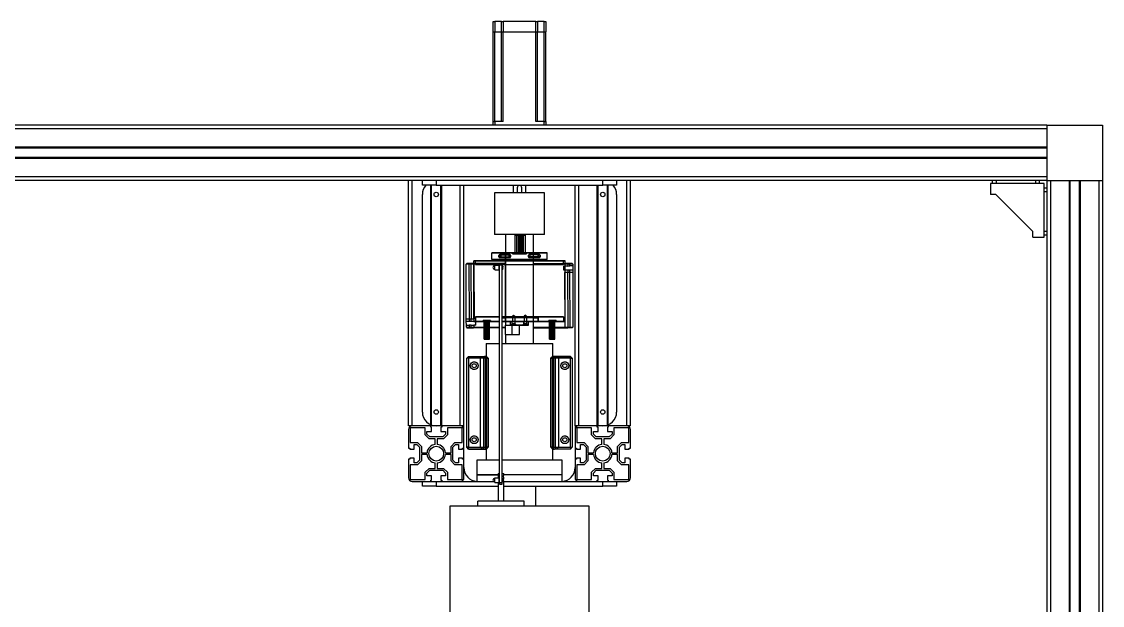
# Model space of a CAD drawing. Header units: millimetres. Extents: x 15 to 836, y 5 to 831.
# Drawn here: x 244 to 477.6, y 705.1 to 831.2 of the extents above; entities that cross this region are included whole.
import ezdxf

# ---------------------------------------------------------------- set-up
doc = ezdxf.new("R2010")
doc.units = ezdxf.units.MM

msp = doc.modelspace()

# ---------------------------------------------------------------- linework, layer by layer
at = {"color": 7, "linetype": 'Continuous', "lineweight": 25}
for p, q in [((345.88, 829.06), (345.88, 831.24)), ((345.88, 831.24), (346.26, 831.24)), ((346.26, 831.24), (346.26, 829.06)), ((347.68, 831.24), (348.08, 831.24)), ((347.68, 829.06), (347.68, 831.24)), ((348.08, 831.24), (348.08, 829.06)), ((355.08, 831.24), (348.08, 831.24)), ((355.08, 831.24), (355.48, 831.24)), ((355.08, 829.06), (355.08, 831.24)), ((355.48, 831.24), (355.48, 829.06)), ((356.91, 829.06), (356.91, 831.24)), ((356.91, 831.24), (357.28, 831.24)), ((357.28, 831.24), (357.28, 829.06)), ((345.88, 829.06), (346.26, 829.06)), ((345.88, 809.64), (345.88, 829.04)), ((345.88, 829.04), (346.26, 829.04)), ((346.26, 809.64), (346.26, 829.04)), ((347.68, 829.06), (348.08, 829.06)), ((347.68, 809.64), (347.68, 829.04)), ((347.68, 829.04), (348.08, 829.04)), ((348.08, 829.06), (348.08, 829.04)), ((348.08, 829.06), (355.08, 829.06)), ((348.08, 809.64), (348.08, 829.04)), ((348.08, 829.04), (355.08, 829.04)), ((355.08, 829.06), (355.48, 829.06)), ((355.08, 829.06), (355.08, 829.04)), ((355.08, 809.64), (355.08, 829.04)), ((355.08, 829.04), (355.48, 829.04)), ((355.48, 809.64), (355.48, 829.04)), ((356.91, 829.06), (357.28, 829.06)), ((356.91, 809.64), (356.91, 829.04)), ((356.91, 829.04), (357.28, 829.04)), ((357.28, 809.64), (357.28, 829.04)), ((465.58, 808.9), (105.58, 808.9)), ((345.88, 808.9), (345.88, 809.64)), ((345.88, 809.64), (346.28, 809.64)), ((348.08, 809.64), (346.28, 809.64)), ((346.28, 809.64), (346.28, 808.9)), ((356.88, 809.64), (355.08, 809.64)), ((356.88, 809.64), (357.28, 809.64)), ((356.88, 808.9), (356.88, 809.64)), ((357.28, 809.64), (357.28, 808.9)), ((465.58, 808.9), (477.58, 808.9)), ((465.58, 808.9), (465.58, 796.9)), ((477.58, 808.9), (477.58, 796.9)), ((465.58, 808.1), (105.58, 808.1)), ((465.58, 808.1), (465.58, 804.1)), ((465.58, 804.1), (105.58, 804.1)), ((465.58, 803.9), (105.58, 803.9)), ((465.58, 801.9), (105.58, 801.9)), ((465.58, 801.7), (105.58, 801.7)), ((465.58, 801.7), (465.58, 797.7)), ((465.58, 797.7), (105.58, 797.7)), ((465.58, 796.9), (105.58, 796.9)), ((327.58, 743.9), (327.58, 796.9)), ((328.38, 743.9), (328.38, 796.9)), ((330.58, 795.9), (330.58, 796.9)), ((333.58, 796.9), (333.58, 795.9)), ((369.58, 795.9), (369.58, 796.9)), ((372.58, 796.9), (372.58, 795.9)), ((374.78, 743.9), (374.78, 796.9)), ((375.58, 743.9), (375.58, 796.9)), ((453.86, 796.3), (453.86, 796.9)), ((454.66, 796.3), (454.66, 796.9)), ((463.21, 796.3), (463.21, 796.9)), ((464.01, 796.3), (464.01, 796.9)), ((465.58, 796.9), (477.58, 796.9)), ((465.58, 796.9), (465.58, 636.9)), ((466.38, 796.9), (466.38, 636.9)), ((466.38, 796.9), (470.38, 796.9)), ((470.38, 796.9), (470.38, 636.9)), ((470.58, 796.9), (470.58, 636.9)), ((472.58, 796.9), (472.58, 636.9)), ((472.78, 796.9), (472.78, 636.9)), ((472.78, 796.9), (476.78, 796.9)), ((476.78, 796.9), (476.78, 636.9)), ((477.58, 796.9), (477.58, 636.9)), ((333.58, 795.9), (330.58, 795.9)), ((332.38, 743.9), (332.38, 795.9)), ((332.58, 743.9), (332.58, 795.9)), ((333.58, 795.9), (369.58, 795.9)), ((334.58, 743.9), (334.58, 795.9)), ((334.78, 743.9), (334.78, 795.9)), ((338.78, 743.9), (338.78, 795.9)), ((339.58, 743.9), (339.58, 795.9)), ((350.18, 795.9), (350.18, 794.24)), ((351.08, 795.34), (351.08, 794.24)), ((351.58, 795.84), (351.58, 795.9)), ((352.08, 794.24), (352.08, 795.34)), ((352.98, 794.24), (352.98, 795.9)), ((363.58, 743.9), (363.58, 795.9)), ((364.38, 743.9), (364.38, 795.9)), ((368.38, 743.9), (368.38, 795.9)), ((368.58, 743.9), (368.58, 795.9)), ((372.58, 795.9), (369.58, 795.9)), ((370.58, 743.9), (370.58, 795.9)), ((370.78, 743.9), (370.78, 795.9)), ((453.38, 796.3), (453.38, 793.9)), ((464.98, 796.3), (453.38, 796.3)), ((464.98, 784.7), (464.98, 796.3)), ((464.98, 795.33), (465.58, 795.33)), ((464.98, 794.53), (465.58, 794.53)), ((330.58, 746.9), (330.58, 793.9)), ((346.18, 794.24), (346.18, 785.24)), ((351.58, 794.24), (346.18, 794.24)), ((356.98, 794.24), (351.58, 794.24)), ((356.98, 785.24), (356.98, 794.24)), ((372.58, 793.9), (372.58, 746.9)), ((454.58, 793.9), (453.38, 793.9)), ((462.58, 785.9), (454.58, 793.9)), ((351.58, 785.24), (346.18, 785.24)), ((348.58, 785.24), (348.58, 765.64)), ((350.56, 785.08), (350.98, 785.08)), ((350.98, 785.08), (350.56, 785.08)), ((350.56, 785.08), (350.56, 781.08)), ((350.91, 785.08), (351.33, 785.08)), ((351.33, 785.08), (350.91, 785.08)), ((350.91, 785.08), (350.91, 781.08)), ((350.98, 785.08), (350.98, 781.08)), ((351.33, 785.08), (351.33, 781.08)), ((351.35, 785.08), (351.77, 785.08)), ((351.77, 785.08), (351.35, 785.08)), ((351.35, 785.08), (351.35, 781.08)), ((356.98, 785.24), (351.58, 785.24)), ((351.68, 785.08), (352.1, 785.08)), ((352.1, 785.08), (351.68, 785.08)), ((351.68, 785.08), (351.68, 781.08)), ((351.77, 785.08), (351.77, 781.08)), ((351.95, 785.08), (352.37, 785.08)), ((352.37, 785.08), (351.95, 785.08)), ((351.95, 785.08), (351.95, 781.08)), ((352.1, 785.08), (352.1, 781.08)), ((352.37, 785.08), (352.37, 781.08)), ((352.38, 785.08), (352.8, 785.08)), ((352.8, 785.08), (352.38, 785.08)), ((352.38, 785.08), (352.38, 781.08)), ((352.8, 785.08), (352.8, 781.08)), ((354.58, 765.64), (354.58, 785.24)), ((462.58, 784.7), (462.58, 785.9)), ((464.98, 785.98), (465.58, 785.98)), ((464.98, 785.18), (465.58, 785.18)), ((462.58, 784.7), (464.98, 784.7)), ((357.58, 781.28), (345.58, 781.28)), ((345.58, 781.28), (348.58, 781.28)), ((345.58, 779.88), (345.58, 781.28)), ((349.24, 780.58), (347.11, 780.58)), ((348.58, 780.58), (347.11, 780.58)), ((349.46, 780.91), (347.34, 780.91)), ((348.58, 780.91), (347.34, 780.91)), ((349.71, 780.58), (347.58, 780.58)), ((348.58, 780.58), (347.58, 780.58)), ((348.58, 781.28), (354.58, 781.28)), ((348.58, 766.44), (348.58, 781.28)), ((350.08, 781.28), (350.38, 781.28)), ((350.08, 781.08), (350.08, 781.28)), ((350.58, 781.28), (350.08, 781.28)), ((350.08, 781.08), (350.38, 781.08)), ((350.58, 781.08), (350.08, 781.08)), ((350.38, 781.28), (352.78, 781.28)), ((350.38, 781.08), (350.38, 781.28)), ((350.38, 781.08), (352.78, 781.08)), ((350.56, 781.08), (350.98, 781.08)), ((350.98, 781.08), (350.56, 781.08)), ((350.58, 781.08), (350.58, 781.28)), ((352.58, 781.28), (350.58, 781.28)), ((352.58, 781.08), (350.58, 781.08)), ((350.91, 781.08), (351.33, 781.08)), ((351.33, 781.08), (350.91, 781.08)), ((351.35, 781.08), (351.77, 781.08)), ((351.77, 781.08), (351.35, 781.08)), ((351.68, 781.08), (352.1, 781.08)), ((352.1, 781.08), (351.68, 781.08)), ((351.95, 781.08), (352.37, 781.08)), ((352.37, 781.08), (351.95, 781.08)), ((352.38, 781.08), (352.8, 781.08)), ((352.8, 781.08), (352.38, 781.08)), ((352.58, 781.28), (353.08, 781.28)), ((352.58, 781.08), (352.58, 781.28)), ((352.58, 781.08), (353.08, 781.08)), ((352.78, 781.08), (352.78, 781.28)), ((353.08, 781.08), (353.08, 781.28)), ((353.46, 780.58), (355.59, 780.58)), ((355.83, 780.91), (353.7, 780.91)), ((353.93, 780.58), (356.05, 780.58)), ((354.58, 766.44), (354.58, 781.28)), ((354.58, 781.28), (357.58, 781.28)), ((355.83, 780.91), (354.58, 780.91)), ((354.58, 780.58), (356.05, 780.58)), ((354.58, 780.58), (355.59, 780.58)), ((357.58, 779.88), (357.58, 781.28)), ((340.24, 779.04), (340.04, 778.84)), ((340.64, 778.84), (340.04, 778.84)), ((340.08, 767.04), (340.04, 778.84)), ((340.24, 779.04), (340.64, 779.04)), ((340.64, 779.04), (341.14, 779.04)), ((340.64, 779.04), (340.64, 778.84)), ((340.64, 778.84), (340.68, 767.04)), ((341.14, 778.84), (340.64, 778.84)), ((341.14, 779.04), (341.14, 778.84)), ((341.14, 779.04), (341.54, 779.04)), ((341.18, 767.04), (341.14, 778.84)), ((341.74, 778.84), (341.14, 778.84)), ((341.54, 779.04), (348.58, 779.07)), ((341.54, 779.04), (341.74, 778.84)), ((361.48, 779.56), (341.68, 779.56)), ((341.68, 779.56), (348.58, 779.56)), ((341.68, 767.04), (341.68, 779.56)), ((348.58, 778.87), (341.74, 778.84)), ((341.74, 778.84), (341.78, 767.04)), ((342.08, 779.56), (361.08, 779.56)), ((342.08, 778.76), (342.08, 779.56)), ((348.58, 779.56), (342.08, 779.56)), ((342.08, 778.76), (361.08, 778.76)), ((348.58, 778.76), (342.08, 778.76)), ((342.1, 779.56), (361.06, 779.56)), ((348.58, 779.56), (342.1, 779.56)), ((342.1, 778.76), (342.1, 779.56)), ((342.1, 778.76), (361.06, 778.76)), ((348.58, 778.76), (342.1, 778.76)), ((357.58, 779.88), (345.58, 779.88)), ((345.58, 779.88), (348.58, 779.88)), ((356.98, 779.88), (346.18, 779.88)), ((346.18, 779.56), (346.18, 779.88)), ((346.18, 779.88), (348.58, 779.88)), ((356.98, 779.56), (346.18, 779.56)), ((346.18, 779.56), (348.58, 779.56)), ((347.1, 778.55), (346.24, 778.55)), ((346.24, 778.09), (346.24, 778.55)), ((346.24, 777.62), (346.24, 778.09)), ((347.16, 778.63), (347.1, 778.63)), ((347.1, 778.63), (347.1, 777.55)), ((347.76, 778.63), (347.16, 778.63)), ((347.16, 778.63), (347.16, 731.63)), ((347.34, 780.25), (349.46, 780.25)), ((347.34, 780.25), (348.58, 780.25)), ((347.76, 778.63), (347.76, 731.63)), ((347.96, 778.38), (347.76, 778.38)), ((347.76, 778.29), (347.96, 778.29)), ((347.96, 778.13), (347.76, 778.13)), ((347.76, 778.04), (347.96, 778.04)), ((347.96, 778.38), (347.96, 778.29)), ((347.96, 778.13), (347.96, 778.04)), ((353.7, 780.25), (355.83, 780.25)), ((354.58, 780.25), (355.83, 780.25)), ((354.58, 779.88), (356.98, 779.88)), ((354.58, 779.88), (357.58, 779.88)), ((354.58, 779.56), (361.48, 779.56)), ((361.08, 779.56), (354.58, 779.56)), ((361.06, 779.56), (354.58, 779.56)), ((354.58, 779.56), (356.98, 779.56)), ((354.58, 779.02), (361.64, 779.04)), ((361.44, 778.84), (354.58, 778.82)), ((361.08, 778.76), (354.58, 778.76)), ((361.06, 778.76), (354.58, 778.76)), ((356.98, 779.56), (356.98, 779.88)), ((361.06, 778.76), (361.06, 779.56)), ((361.06, 778.44), (361.06, 777.64)), ((361.06, 778.44), (361.44, 778.44)), ((361.08, 778.76), (361.08, 779.56)), ((361.44, 778.84), (361.64, 779.04)), ((361.44, 778.44), (361.44, 778.84)), ((362.04, 778.84), (361.44, 778.84)), ((362.04, 778.44), (361.44, 778.44)), ((361.48, 778.88), (361.48, 779.56)), ((361.48, 777.64), (361.48, 778.44)), ((361.64, 779.04), (362.04, 779.04)), ((362.04, 779.04), (362.48, 779.05)), ((362.04, 778.84), (362.04, 779.04)), ((362.48, 778.85), (362.04, 778.84)), ((362.04, 778.84), (362.04, 778.44)), ((362.04, 778.44), (362.48, 778.45)), ((362.48, 778.85), (362.48, 779.05)), ((362.48, 779.05), (362.88, 779.05)), ((362.48, 778.45), (362.48, 778.85)), ((363.08, 778.85), (362.48, 778.85)), ((363.08, 778.45), (362.48, 778.45)), ((363.08, 778.85), (362.88, 779.05)), ((363.08, 778.85), (363.08, 778.45)), ((363.08, 778.45), (363.08, 777.65)), ((346.24, 777.62), (347.1, 777.62)), ((347.1, 777.55), (347.16, 777.55)), ((347.96, 777.88), (347.76, 777.88)), ((347.76, 777.79), (347.96, 777.79)), ((347.96, 777.88), (347.96, 777.79)), ((361.06, 777.64), (361.45, 777.64)), ((361.43, 765.24), (361.39, 777.04)), ((361.39, 777.04), (361.45, 777.04)), ((361.45, 777.04), (361.45, 777.64)), ((361.45, 777.64), (362.05, 777.64)), ((362.05, 777.04), (361.45, 777.04)), ((361.48, 766.44), (361.48, 777.04)), ((361.98, 777.04), (362.02, 765.24)), ((362.05, 777.64), (362.48, 777.65)), ((362.05, 777.64), (362.05, 777.04)), ((362.48, 777.05), (362.05, 777.04)), ((362.48, 777.05), (362.48, 777.65)), ((362.48, 777.65), (363.08, 777.65)), ((363.08, 777.05), (362.48, 777.05)), ((362.53, 765.25), (362.48, 777.05)), ((363.08, 777.65), (363.08, 777.05)), ((363.08, 777.05), (363.13, 765.25)), ((340.08, 766.44), (340.08, 767.04)), ((340.08, 767.04), (340.68, 767.04)), ((340.68, 766.44), (340.08, 766.44)), ((340.09, 765.64), (340.08, 766.44)), ((340.68, 767.04), (340.68, 766.44)), ((340.68, 767.04), (341.12, 767.04)), ((341.12, 766.44), (340.68, 766.44)), ((341.12, 766.44), (341.12, 767.04)), ((341.12, 767.04), (341.72, 767.04)), ((341.72, 766.44), (341.12, 766.44)), ((347.16, 766.44), (341.7, 766.44)), ((341.7, 766.44), (347.16, 766.44)), ((341.72, 767.04), (341.72, 766.44)), ((341.78, 767.04), (341.72, 767.04)), ((342.11, 766.44), (341.72, 766.44)), ((347.16, 767.44), (342.08, 767.44)), ((342.08, 767.44), (347.16, 767.44)), ((342.08, 767.44), (342.08, 766.44)), ((347.16, 766.44), (342.08, 766.44)), ((342.08, 766.44), (347.16, 766.44)), ((347.16, 767.44), (342.1, 767.44)), ((342.1, 767.44), (342.1, 766.44)), ((342.1, 767.44), (347.16, 767.44)), ((347.16, 766.44), (342.1, 766.44)), ((342.1, 766.44), (347.16, 766.44)), ((342.11, 765.64), (342.11, 766.44)), ((343.68, 766.64), (343.68, 766.44)), ((344.43, 766.64), (343.69, 766.64)), ((344.43, 766.44), (343.69, 766.44)), ((343.74, 766.64), (344.54, 766.64)), ((343.74, 766.64), (343.74, 766.44)), ((343.74, 766.44), (344.54, 766.44)), ((344.36, 766.64), (343.94, 766.64)), ((343.94, 762.64), (343.94, 766.64)), ((343.94, 766.64), (344.36, 766.64)), ((344.41, 766.64), (343.99, 766.64)), ((343.99, 762.64), (343.99, 766.64)), ((343.99, 766.64), (344.41, 766.64)), ((344.68, 766.64), (344.26, 766.64)), ((344.26, 762.64), (344.26, 766.64)), ((344.26, 766.64), (344.68, 766.64)), ((344.36, 762.64), (344.36, 766.64)), ((344.79, 766.64), (344.37, 766.64)), ((344.37, 762.64), (344.37, 766.64)), ((344.37, 766.64), (344.79, 766.64)), ((344.41, 762.64), (344.41, 766.64)), ((345.23, 766.64), (344.43, 766.64)), ((344.43, 766.64), (344.43, 766.44)), ((345.23, 766.44), (344.43, 766.44)), ((344.54, 766.64), (344.54, 766.44)), ((344.54, 766.64), (345.28, 766.64)), ((344.54, 766.44), (345.28, 766.44)), ((345.02, 766.64), (344.6, 766.64)), ((344.6, 762.64), (344.6, 766.64)), ((344.6, 766.64), (345.02, 766.64)), ((344.68, 762.64), (344.68, 766.64)), ((345.11, 766.64), (344.69, 766.64)), ((344.69, 762.64), (344.69, 766.64)), ((344.69, 766.64), (345.11, 766.64)), ((344.79, 762.64), (344.79, 766.64)), ((345.02, 762.64), (345.02, 766.64)), ((345.11, 762.64), (345.11, 766.64)), ((345.23, 766.64), (345.23, 766.44)), ((345.28, 766.64), (345.23, 766.64)), ((345.28, 766.44), (345.23, 766.44)), ((345.28, 766.64), (345.28, 766.44)), ((361.08, 767.44), (347.76, 767.44)), ((361.06, 767.44), (347.76, 767.44)), ((347.76, 767.44), (348.58, 767.44)), ((347.76, 767.44), (348.58, 767.44)), ((355.58, 767.24), (347.76, 767.24)), ((355.56, 767.24), (347.76, 767.24)), ((347.76, 767.24), (348.58, 767.24)), ((347.76, 767.24), (348.58, 767.24)), ((349.63, 766.44), (347.76, 766.44)), ((349.63, 766.44), (347.76, 766.44)), ((349.63, 766.44), (347.76, 766.44)), ((355.58, 766.44), (347.76, 766.44)), ((355.56, 766.44), (347.76, 766.44)), ((347.76, 766.44), (348.58, 766.44)), ((347.76, 766.44), (348.58, 766.44)), ((347.76, 766.44), (348.58, 766.44)), ((347.76, 766.44), (348.58, 766.44)), ((347.76, 766.44), (348.58, 766.44)), ((348.58, 766.44), (354.58, 766.44)), ((350.61, 766.44), (349.63, 766.44)), ((349.63, 765.64), (349.63, 766.44)), ((353.53, 766.44), (349.63, 766.44)), ((353.53, 766.44), (349.63, 766.44)), ((353.53, 766.44), (349.63, 766.44)), ((349.63, 766.44), (353.53, 766.44)), ((350.63, 766.44), (349.99, 766.44)), ((349.99, 765.94), (349.99, 766.44)), ((349.99, 766.44), (350.63, 766.44)), ((350.31, 767.79), (350.06, 767.64)), ((350.56, 767.64), (350.06, 767.64)), ((350.06, 767.64), (350.06, 766.44)), ((350.06, 767.64), (350.56, 767.64)), ((350.56, 766.44), (350.06, 766.44)), ((350.06, 766.44), (350.56, 766.44)), ((350.31, 767.79), (350.56, 767.64)), ((350.56, 767.64), (350.56, 766.44)), ((350.61, 765.64), (350.61, 766.44)), ((350.63, 766.44), (350.61, 766.44)), ((352.53, 766.44), (350.63, 766.44)), ((350.63, 765.64), (350.63, 766.44)), ((350.63, 765.94), (350.63, 766.44)), ((352.56, 766.44), (352.53, 766.44)), ((352.53, 765.64), (352.53, 766.44)), ((353.17, 766.44), (352.53, 766.44)), ((352.53, 766.44), (353.17, 766.44)), ((352.53, 765.94), (352.53, 766.44)), ((352.56, 765.64), (352.56, 766.44)), ((353.53, 766.44), (352.56, 766.44)), ((352.85, 767.79), (352.6, 767.64)), ((353.1, 767.64), (352.6, 767.64)), ((352.6, 767.64), (352.6, 766.44)), ((352.6, 767.64), (353.1, 767.64)), ((353.1, 766.44), (352.6, 766.44)), ((352.6, 766.44), (353.1, 766.44)), ((352.85, 767.79), (353.1, 767.64)), ((353.1, 767.64), (353.1, 766.44)), ((353.17, 765.94), (353.17, 766.44)), ((353.53, 765.64), (353.53, 766.44)), ((361.48, 766.44), (353.53, 766.44)), ((361.08, 766.44), (353.53, 766.44)), ((361.06, 766.44), (353.53, 766.44)), ((354.58, 767.44), (361.06, 767.44)), ((354.58, 767.44), (361.08, 767.44)), ((354.58, 767.24), (355.56, 767.24)), ((354.58, 767.24), (355.58, 767.24)), ((354.58, 766.44), (361.06, 766.44)), ((354.58, 766.44), (361.08, 766.44)), ((354.58, 766.44), (361.48, 766.44)), ((354.58, 766.44), (355.56, 766.44)), ((354.58, 766.44), (355.58, 766.44)), ((355.56, 767.24), (355.56, 766.44)), ((355.58, 767.24), (355.58, 766.44)), ((357.88, 766.64), (357.88, 766.44)), ((358.63, 766.64), (357.89, 766.64)), ((358.63, 766.44), (357.89, 766.44)), ((357.94, 766.64), (357.94, 766.44)), ((357.94, 766.64), (358.74, 766.64)), ((357.94, 766.44), (358.74, 766.44)), ((358.48, 766.64), (358.06, 766.64)), ((358.06, 762.64), (358.06, 766.64)), ((358.06, 766.64), (358.48, 766.64)), ((358.56, 766.64), (358.14, 766.64)), ((358.14, 762.64), (358.14, 766.64)), ((358.14, 766.64), (358.56, 766.64)), ((358.8, 766.64), (358.38, 766.64)), ((358.38, 762.64), (358.38, 766.64)), ((358.38, 766.64), (358.8, 766.64)), ((358.48, 762.64), (358.48, 766.64)), ((358.91, 766.64), (358.49, 766.64)), ((358.49, 762.64), (358.49, 766.64)), ((358.49, 766.64), (358.91, 766.64)), ((358.56, 762.64), (358.56, 766.64)), ((358.63, 766.64), (358.63, 766.44)), ((359.43, 766.64), (358.63, 766.64)), ((359.43, 766.44), (358.63, 766.44)), ((358.74, 766.64), (358.74, 766.44)), ((358.74, 766.64), (359.48, 766.64)), ((358.74, 766.44), (359.48, 766.44)), ((359.17, 766.64), (358.75, 766.64)), ((358.75, 762.64), (358.75, 766.64)), ((358.75, 766.64), (359.17, 766.64)), ((358.8, 762.64), (358.8, 766.64)), ((359.23, 766.64), (358.81, 766.64)), ((358.81, 762.64), (358.81, 766.64)), ((358.81, 766.64), (359.23, 766.64)), ((358.91, 762.64), (358.91, 766.64)), ((359.17, 762.64), (359.17, 766.64)), ((359.23, 762.64), (359.23, 766.64)), ((359.43, 766.64), (359.43, 766.44)), ((359.48, 766.64), (359.43, 766.64)), ((359.48, 766.44), (359.43, 766.44)), ((359.48, 766.64), (359.48, 766.44)), ((361.06, 767.44), (361.06, 766.44)), ((361.08, 767.44), (361.08, 766.44)), ((340.09, 765.24), (340.09, 765.64)), ((340.09, 765.64), (340.69, 765.64)), ((340.09, 765.24), (340.69, 765.24)), ((340.09, 765.24), (340.29, 765.04)), ((340.69, 765.04), (340.29, 765.04)), ((341.12, 765.64), (340.69, 765.64)), ((340.69, 765.64), (340.69, 765.24)), ((340.69, 765.24), (341.13, 765.24)), ((340.69, 765.24), (340.69, 765.04)), ((341.13, 765.04), (340.69, 765.04)), ((341.12, 765.64), (341.72, 765.64)), ((341.13, 765.24), (341.12, 765.64)), ((341.13, 765.24), (341.73, 765.24)), ((341.13, 765.24), (341.13, 765.04)), ((341.53, 765.04), (341.13, 765.04)), ((341.73, 765.24), (341.53, 765.04)), ((347.16, 765.06), (341.53, 765.04)), ((341.72, 765.64), (341.73, 765.24)), ((342.11, 765.64), (341.72, 765.64)), ((341.73, 765.24), (347.16, 765.26)), ((347.76, 765.26), (348.58, 765.27)), ((348.58, 765.07), (347.76, 765.06)), ((348.58, 765.64), (351.58, 765.64)), ((348.58, 763.64), (348.58, 765.64)), ((350.61, 765.64), (349.63, 765.64)), ((349.63, 765.64), (353.53, 765.64)), ((349.99, 765.94), (349.69, 765.64)), ((349.69, 765.64), (350.93, 765.64)), ((350.93, 765.64), (349.69, 765.64)), ((349.98, 763.64), (349.98, 765.64)), ((350.63, 765.94), (349.99, 765.94)), ((349.99, 765.94), (350.63, 765.94)), ((350.63, 765.64), (350.61, 765.64)), ((350.63, 765.94), (350.93, 765.64)), ((352.53, 765.64), (350.63, 765.64)), ((351.58, 763.64), (351.58, 765.64)), ((352.53, 765.94), (352.23, 765.64)), ((352.23, 765.64), (353.47, 765.64)), ((353.47, 765.64), (352.23, 765.64)), ((353.17, 765.94), (352.53, 765.94)), ((352.53, 765.94), (353.17, 765.94)), ((352.56, 765.64), (352.53, 765.64)), ((353.53, 765.64), (352.56, 765.64)), ((353.17, 765.94), (353.47, 765.64)), ((354.58, 763.64), (354.58, 765.64)), ((354.58, 765.22), (361.43, 765.24)), ((361.63, 765.04), (354.58, 765.02)), ((361.43, 765.24), (362.02, 765.24)), ((361.63, 765.04), (361.43, 765.24)), ((362.02, 765.04), (361.63, 765.04)), ((362.02, 765.24), (362.53, 765.25)), ((362.02, 765.04), (362.02, 765.24)), ((362.53, 765.05), (362.02, 765.04)), ((362.53, 765.05), (362.53, 765.25)), ((362.53, 765.25), (363.13, 765.25)), ((362.93, 765.05), (362.53, 765.05)), ((362.93, 765.05), (363.13, 765.25)), ((344.36, 762.64), (343.94, 762.64)), ((343.94, 762.64), (344.36, 762.64)), ((344.41, 762.64), (343.99, 762.64)), ((343.99, 762.64), (344.41, 762.64)), ((344.68, 762.64), (344.26, 762.64)), ((344.26, 762.64), (344.68, 762.64)), ((344.79, 762.64), (344.37, 762.64)), ((344.37, 762.64), (344.79, 762.64)), ((344.38, 761.7), (344.38, 736.5)), ((344.38, 761.7), (347.16, 761.7)), ((345.02, 762.64), (344.6, 762.64)), ((344.6, 762.64), (345.02, 762.64)), ((345.11, 762.64), (344.69, 762.64)), ((344.69, 762.64), (345.11, 762.64)), ((347.76, 761.7), (358.78, 761.7)), ((348.58, 763.64), (348.58, 761.7)), ((348.58, 763.64), (351.58, 763.64)), ((354.58, 761.7), (354.58, 763.64)), ((358.48, 762.64), (358.06, 762.64)), ((358.06, 762.64), (358.48, 762.64)), ((358.56, 762.64), (358.14, 762.64)), ((358.14, 762.64), (358.56, 762.64)), ((358.8, 762.64), (358.38, 762.64)), ((358.38, 762.64), (358.8, 762.64)), ((358.91, 762.64), (358.49, 762.64)), ((358.49, 762.64), (358.91, 762.64)), ((359.17, 762.64), (358.75, 762.64)), ((358.75, 762.64), (359.17, 762.64)), ((358.78, 736.5), (358.78, 761.7)), ((359.23, 762.64), (358.81, 762.64)), ((358.81, 762.64), (359.23, 762.64)), ((340.58, 758.9), (340.18, 758.5)), ((340.54, 758.5), (340.18, 758.5)), ((340.18, 739.3), (340.18, 758.5)), ((340.54, 758.5), (340.58, 758.9)), ((343.18, 758.5), (340.54, 758.5)), ((340.54, 758.5), (340.54, 739.3)), ((340.58, 758.9), (343.58, 758.9)), ((340.58, 758.9), (344.38, 758.9)), ((343.18, 758.5), (343.58, 758.9)), ((343.78, 758.5), (343.18, 758.5)), ((343.18, 739.3), (343.18, 758.5)), ((343.58, 758.9), (343.78, 758.9)), ((343.78, 758.5), (343.78, 758.9)), ((343.78, 758.9), (344.23, 758.9)), ((343.78, 758.5), (343.78, 739.3)), ((344.23, 758.5), (343.78, 758.5)), ((343.98, 758.9), (344.38, 758.5)), ((344.42, 758.9), (343.99, 758.9)), ((344.23, 758.5), (344.23, 758.9)), ((344.23, 758.9), (344.43, 758.9)), ((344.23, 739.3), (344.23, 758.5)), ((344.23, 758.5), (344.83, 758.5)), ((344.38, 758.5), (344.38, 739.3)), ((344.38, 758.5), (344.8, 758.5)), ((344.8, 758.5), (344.42, 758.9)), ((344.83, 758.5), (344.43, 758.9)), ((344.8, 758.5), (344.8, 739.3)), ((344.83, 739.3), (344.83, 758.5)), ((358.74, 758.9), (358.34, 758.5)), ((358.34, 758.5), (358.34, 739.3)), ((358.94, 758.5), (358.34, 758.5)), ((358.75, 758.9), (358.37, 758.5)), ((358.37, 758.5), (358.78, 758.5)), ((358.37, 739.3), (358.37, 758.5)), ((358.94, 758.9), (358.74, 758.9)), ((358.75, 758.9), (359.17, 758.9)), ((358.78, 758.5), (359.18, 758.9)), ((362.58, 758.9), (358.78, 758.9)), ((358.78, 739.3), (358.78, 758.5)), ((358.94, 758.9), (358.94, 758.5)), ((358.94, 758.9), (359.38, 758.9)), ((358.94, 758.5), (358.94, 739.3)), ((359.38, 758.5), (358.94, 758.5)), ((359.38, 758.9), (359.38, 758.5)), ((359.38, 758.9), (359.58, 758.9)), ((359.38, 739.3), (359.38, 758.5)), ((359.98, 758.5), (359.38, 758.5)), ((359.58, 758.9), (359.98, 758.5)), ((359.58, 758.9), (362.58, 758.9)), ((359.98, 758.5), (359.98, 739.3)), ((362.63, 758.5), (359.98, 758.5)), ((362.58, 758.9), (362.63, 758.5)), ((362.58, 758.9), (362.98, 758.5)), ((362.63, 739.3), (362.63, 758.5)), ((362.63, 758.5), (362.98, 758.5)), ((362.98, 758.5), (362.98, 739.3)), ((328.38, 743.9), (327.58, 743.9)), ((327.58, 743.1), (327.58, 739.1)), ((331.18, 743.5), (327.98, 743.5)), ((327.98, 743.5), (327.98, 740.3)), ((332.38, 743.9), (328.38, 743.9)), ((331.18, 741.94), (331.18, 743.5)), ((332.38, 743.6), (332.38, 743.9)), ((332.58, 743.9), (332.38, 743.9)), ((332.58, 743.6), (332.38, 743.6)), ((334.58, 743.9), (332.58, 743.9)), ((332.58, 742.7), (332.58, 743.6)), ((334.78, 743.9), (333.58, 743.9)), ((334.78, 743.9), (334.58, 743.9)), ((334.58, 743.6), (334.58, 742.7)), ((334.78, 743.6), (334.58, 743.6)), ((334.78, 743.9), (334.78, 743.6)), ((338.78, 743.9), (334.78, 743.9)), ((339.18, 743.5), (335.98, 743.5)), ((335.98, 743.5), (335.98, 741.94)), ((339.58, 743.9), (338.78, 743.9)), ((339.58, 743.9), (338.78, 743.9)), ((339.18, 740.3), (339.18, 743.5)), ((339.58, 743.1), (339.58, 743.9)), ((339.58, 739.1), (339.58, 743.1)), ((363.58, 743.9), (363.58, 734.9)), ((369.58, 743.9), (363.58, 743.9)), ((364.38, 743.9), (363.58, 743.9)), ((363.58, 743.1), (363.58, 739.1)), ((367.18, 743.5), (363.98, 743.5)), ((363.98, 743.5), (363.98, 740.3)), ((368.38, 743.9), (364.38, 743.9)), ((367.18, 741.94), (367.18, 743.5)), ((368.38, 743.6), (368.38, 743.9)), ((368.58, 743.9), (368.38, 743.9)), ((368.58, 743.6), (368.38, 743.6)), ((370.58, 743.9), (368.58, 743.9)), ((368.58, 742.7), (368.58, 743.6)), ((370.78, 743.9), (370.58, 743.9)), ((370.58, 743.6), (370.58, 742.7)), ((370.78, 743.6), (370.58, 743.6)), ((370.78, 743.9), (370.78, 743.6)), ((374.78, 743.9), (370.78, 743.9)), ((375.18, 743.5), (371.98, 743.5)), ((371.98, 743.5), (371.98, 741.94)), ((375.58, 743.9), (374.78, 743.9)), ((375.18, 740.3), (375.18, 743.5)), ((375.58, 739.1), (375.58, 743.1)), ((332.02, 741.1), (331.18, 741.94)), ((331.58, 742.7), (332.58, 742.7)), ((331.58, 742.1), (331.58, 742.7)), ((332.18, 741.5), (331.58, 742.1)), ((333.38, 741.1), (332.02, 741.1)), ((334.98, 741.5), (332.18, 741.5)), ((333.38, 739.89), (333.38, 741.1)), ((335.15, 741.1), (333.78, 741.1)), ((333.78, 741.1), (333.78, 739.89)), ((334.58, 742.7), (335.58, 742.7)), ((335.58, 742.1), (334.98, 741.5)), ((335.98, 741.94), (335.15, 741.1)), ((335.58, 742.7), (335.58, 742.1)), ((368.02, 741.1), (367.18, 741.94)), ((367.58, 742.7), (368.58, 742.7)), ((367.58, 742.1), (367.58, 742.7)), ((368.18, 741.5), (367.58, 742.1)), ((369.38, 741.1), (368.02, 741.1)), ((370.98, 741.5), (368.18, 741.5)), ((369.38, 739.89), (369.38, 741.1)), ((371.15, 741.1), (369.78, 741.1)), ((369.78, 741.1), (369.78, 739.89)), ((370.58, 742.7), (371.58, 742.7)), ((371.58, 742.1), (370.98, 741.5)), ((371.98, 741.94), (371.15, 741.1)), ((371.58, 742.7), (371.58, 742.1)), ((327.58, 739.1), (327.88, 739.1)), ((327.88, 739.1), (327.88, 738.9)), ((327.88, 738.9), (328.78, 738.9)), ((327.98, 740.3), (329.55, 740.3)), ((328.78, 739.9), (329.38, 739.9)), ((328.78, 738.9), (328.78, 739.9)), ((329.38, 739.9), (329.98, 739.3)), ((329.55, 740.3), (330.38, 739.47)), ((329.98, 739.3), (329.98, 736.5)), ((330.38, 739.47), (330.38, 738.1)), ((336.78, 739.47), (337.62, 740.3)), ((336.78, 738.1), (336.78, 739.47)), ((337.18, 739.3), (337.78, 739.9)), ((337.18, 736.5), (337.18, 739.3)), ((337.62, 740.3), (339.18, 740.3)), ((337.78, 739.9), (338.38, 739.9)), ((338.38, 739.9), (338.38, 738.9)), ((338.38, 738.9), (339.28, 738.9)), ((339.28, 739.1), (339.58, 739.1)), ((339.28, 738.9), (339.28, 739.1)), ((339.58, 736.7), (339.58, 739.1)), ((340.54, 739.3), (340.18, 739.3)), ((340.58, 738.9), (340.18, 739.3)), ((340.54, 739.3), (343.18, 739.3)), ((340.58, 738.9), (340.54, 739.3)), ((343.58, 738.9), (340.58, 738.9)), ((340.58, 738.9), (344.38, 738.9)), ((343.18, 739.3), (343.78, 739.3)), ((343.58, 738.9), (343.18, 739.3)), ((343.78, 738.9), (343.58, 738.9)), ((343.78, 739.3), (344.23, 739.3)), ((343.78, 738.9), (343.78, 739.3)), ((344.23, 738.9), (343.78, 738.9)), ((344.38, 739.3), (343.98, 738.9)), ((344.42, 738.9), (343.99, 738.9)), ((344.23, 739.3), (344.83, 739.3)), ((344.23, 738.9), (344.23, 739.3)), ((344.23, 738.9), (344.43, 738.9)), ((344.8, 739.3), (344.38, 739.3)), ((344.42, 738.9), (344.8, 739.3)), ((344.43, 738.9), (344.83, 739.3)), ((358.34, 739.3), (358.74, 738.9)), ((358.94, 739.3), (358.34, 739.3)), ((358.37, 739.3), (358.75, 738.9)), ((358.78, 739.3), (358.37, 739.3)), ((358.94, 738.9), (358.74, 738.9)), ((358.75, 738.9), (359.17, 738.9)), ((359.18, 738.9), (358.78, 739.3)), ((362.58, 738.9), (358.78, 738.9)), ((358.94, 739.3), (358.94, 738.9)), ((358.94, 739.3), (359.38, 739.3)), ((359.38, 738.9), (358.94, 738.9)), ((359.38, 739.3), (359.98, 739.3)), ((359.38, 739.3), (359.38, 738.9)), ((359.58, 738.9), (359.38, 738.9)), ((359.98, 739.3), (359.58, 738.9)), ((362.58, 738.9), (359.58, 738.9)), ((359.98, 739.3), (362.63, 739.3)), ((362.63, 739.3), (362.58, 738.9)), ((362.58, 738.9), (362.98, 739.3)), ((362.63, 739.3), (362.98, 739.3)), ((363.58, 739.1), (363.88, 739.1)), ((363.88, 739.1), (363.88, 738.9)), ((363.88, 738.9), (364.78, 738.9)), ((363.98, 740.3), (365.55, 740.3)), ((364.78, 738.9), (364.78, 739.9)), ((364.78, 739.9), (365.38, 739.9)), ((365.38, 739.9), (365.98, 739.3)), ((365.55, 740.3), (366.38, 739.47)), ((365.98, 739.3), (365.98, 736.5)), ((366.38, 739.47), (366.38, 738.1)), ((372.78, 739.47), (373.62, 740.3)), ((372.78, 738.1), (372.78, 739.47)), ((373.18, 739.3), (373.78, 739.9)), ((373.18, 736.5), (373.18, 739.3)), ((373.62, 740.3), (375.18, 740.3)), ((373.78, 739.9), (374.38, 739.9)), ((374.38, 739.9), (374.38, 738.9)), ((374.38, 738.9), (375.28, 738.9)), ((375.28, 739.1), (375.58, 739.1)), ((375.28, 738.9), (375.28, 739.1)), ((327.58, 736.7), (327.58, 732.7)), ((327.88, 736.7), (327.58, 736.7)), ((327.88, 736.9), (327.88, 736.7)), ((328.78, 736.9), (327.88, 736.9)), ((328.78, 735.9), (328.78, 736.9)), ((329.98, 736.5), (329.38, 735.9)), ((330.38, 736.34), (329.55, 735.5)), ((330.38, 738.1), (331.59, 738.1)), ((331.59, 737.7), (330.38, 737.7)), ((330.38, 737.7), (330.38, 736.34)), ((335.57, 738.1), (336.78, 738.1)), ((336.78, 737.7), (335.57, 737.7)), ((336.78, 736.34), (336.78, 737.7)), ((337.62, 735.5), (336.78, 736.34)), ((337.78, 735.9), (337.18, 736.5)), ((338.38, 736.9), (338.38, 735.9)), ((339.28, 736.9), (338.38, 736.9)), ((339.28, 736.7), (339.28, 736.9)), ((339.58, 736.7), (339.28, 736.7)), ((339.58, 732.7), (339.58, 736.7)), ((342.38, 736.5), (342.38, 733.3)), ((343.08, 736.5), (342.38, 736.5)), ((347.16, 736.5), (343.08, 736.5)), ((360.78, 736.5), (347.76, 736.5)), ((360.78, 733.3), (360.78, 736.5)), ((363.58, 736.7), (363.58, 732.7)), ((363.88, 736.7), (363.58, 736.7)), ((363.88, 736.9), (363.88, 736.7)), ((364.78, 736.9), (363.88, 736.9)), ((364.78, 735.9), (364.78, 736.9)), ((365.98, 736.5), (365.38, 735.9)), ((366.38, 736.34), (365.55, 735.5)), ((366.38, 738.1), (367.59, 738.1)), ((367.59, 737.7), (366.38, 737.7)), ((366.38, 737.7), (366.38, 736.34)), ((371.57, 738.1), (372.78, 738.1)), ((372.78, 737.7), (371.57, 737.7)), ((372.78, 736.34), (372.78, 737.7)), ((373.62, 735.5), (372.78, 736.34)), ((373.78, 735.9), (373.18, 736.5)), ((374.38, 736.9), (374.38, 735.9)), ((375.28, 736.9), (374.38, 736.9)), ((375.28, 736.7), (375.28, 736.9)), ((375.58, 736.7), (375.28, 736.7)), ((375.58, 732.7), (375.58, 736.7)), ((329.55, 735.5), (327.98, 735.5)), ((327.98, 735.5), (327.98, 732.3)), ((329.38, 735.9), (328.78, 735.9)), ((331.18, 733.87), (332.02, 734.7)), ((331.18, 732.3), (331.18, 733.87)), ((331.58, 733.7), (332.18, 734.3)), ((331.58, 733.1), (331.58, 733.7)), ((332.02, 734.7), (333.38, 734.7)), ((332.18, 734.3), (334.98, 734.3)), ((333.38, 734.7), (333.38, 735.91)), ((333.78, 735.91), (333.78, 734.7)), ((333.78, 734.7), (335.15, 734.7)), ((334.98, 734.3), (335.58, 733.7)), ((335.15, 734.7), (335.98, 733.87)), ((335.58, 733.7), (335.58, 733.1)), ((335.98, 733.87), (335.98, 732.3)), ((339.18, 735.5), (337.62, 735.5)), ((338.38, 735.9), (337.78, 735.9)), ((339.18, 732.3), (339.18, 735.5)), ((346.96, 733.63), (346.96, 733.23)), ((346.96, 733.63), (347.16, 733.63)), ((347.76, 733.63), (348.16, 733.63)), ((348.16, 733.22), (348.16, 733.63)), ((363.98, 735.5), (363.98, 732.3)), ((365.55, 735.5), (363.98, 735.5)), ((365.38, 735.9), (364.78, 735.9)), ((367.18, 733.87), (368.02, 734.7)), ((367.18, 732.3), (367.18, 733.87)), ((367.58, 733.7), (368.18, 734.3)), ((367.58, 733.1), (367.58, 733.7)), ((368.02, 734.7), (369.38, 734.7)), ((368.18, 734.3), (370.98, 734.3)), ((369.38, 734.7), (369.38, 735.91)), ((369.78, 735.91), (369.78, 734.7)), ((369.78, 734.7), (371.15, 734.7)), ((370.98, 734.3), (371.58, 733.7)), ((371.15, 734.7), (371.98, 733.87)), ((371.58, 733.7), (371.58, 733.1)), ((371.98, 733.87), (371.98, 732.3)), ((375.18, 735.5), (373.62, 735.5)), ((374.38, 735.9), (373.78, 735.9)), ((375.18, 732.3), (375.18, 735.5)), ((327.98, 732.3), (331.18, 732.3)), ((328.38, 731.9), (332.38, 731.9)), ((330.58, 730.9), (330.58, 731.9)), ((332.58, 733.1), (331.58, 733.1)), ((332.38, 732.2), (332.58, 732.2)), ((332.38, 731.9), (332.38, 732.2)), ((332.38, 731.9), (333.58, 731.9)), ((332.58, 732.2), (332.58, 733.1)), ((333.58, 731.9), (333.58, 730.9)), ((333.58, 731.9), (334.78, 731.9)), ((334.58, 733.1), (334.58, 732.2)), ((335.58, 733.1), (334.58, 733.1)), ((334.58, 732.2), (334.78, 732.2)), ((334.78, 732.2), (334.78, 731.9)), ((334.78, 731.9), (338.78, 731.9)), ((335.98, 732.3), (339.18, 732.3)), ((338.78, 731.9), (345.94, 731.9)), ((342.38, 733.3), (342.38, 731.9)), ((343.08, 733.3), (342.38, 733.3)), ((342.38, 733.3), (346.96, 733.3)), ((346.96, 733.3), (343.08, 733.3)), ((347.1, 732.63), (346.24, 732.63)), ((346.24, 732.17), (346.24, 732.63)), ((346.24, 731.7), (346.24, 732.17)), ((346.24, 731.7), (347.1, 731.7)), ((346.96, 732.83), (346.96, 732.63)), ((346.96, 731.7), (346.96, 727.64)), ((347.16, 732.71), (347.1, 732.71)), ((347.1, 732.71), (347.1, 731.63)), ((347.1, 731.63), (347.16, 731.63)), ((347.76, 731.63), (347.16, 731.63)), ((347.36, 731.23), (347.36, 731.63)), ((347.96, 732.46), (347.76, 732.46)), ((347.76, 732.37), (347.96, 732.37)), ((347.96, 732.21), (347.76, 732.21)), ((347.76, 732.12), (347.96, 732.12)), ((347.96, 731.96), (347.76, 731.96)), ((347.76, 731.87), (347.96, 731.87)), ((347.76, 731.63), (347.76, 731.23)), ((347.96, 732.46), (347.96, 732.37)), ((347.96, 732.21), (347.96, 732.12)), ((347.96, 731.96), (347.96, 731.87)), ((360.78, 733.3), (348.16, 733.3)), ((348.16, 732.42), (348.16, 732.83)), ((348.16, 727.64), (348.16, 732.03)), ((348.16, 731.9), (369.58, 731.9)), ((360.78, 731.9), (360.78, 733.3)), ((363.98, 732.3), (367.18, 732.3)), ((364.38, 731.9), (368.38, 731.9)), ((368.58, 733.1), (367.58, 733.1)), ((368.38, 732.2), (368.58, 732.2)), ((368.38, 731.9), (368.38, 732.2)), ((368.58, 732.2), (368.58, 733.1)), ((369.58, 730.9), (369.58, 731.9)), ((369.58, 731.9), (372.58, 731.9)), ((370.58, 733.1), (370.58, 732.2)), ((371.58, 733.1), (370.58, 733.1)), ((370.58, 732.2), (370.78, 732.2)), ((370.78, 732.2), (370.78, 731.9)), ((370.78, 731.9), (374.78, 731.9)), ((371.98, 732.3), (375.18, 732.3)), ((372.58, 731.9), (372.58, 730.9)), ((372.58, 731.9), (374.78, 731.9)), ((333.58, 730.9), (330.58, 730.9)), ((333.58, 730.9), (346.96, 730.9)), ((347.76, 731.23), (347.36, 731.23)), ((348.16, 730.9), (369.58, 730.9)), ((355.08, 726.64), (355.08, 730.9)), ((372.58, 730.9), (369.58, 730.9)), ((336.58, 696.64), (336.58, 726.64)), ((336.58, 726.64), (366.58, 726.64)), ((342.56, 726.64), (342.56, 727.64)), ((352.56, 727.64), (342.56, 727.64)), ((352.56, 726.64), (352.56, 727.64)), ((366.58, 726.64), (366.58, 696.64))]:
    msp.add_line(p, q, dxfattribs=at)
for centre, radius in [((333.58, 793.9), 0.48), ((333.58, 793.9), 0.48), ((369.58, 793.9), 0.48), ((369.58, 793.9), 0.48), ((341.78, 756.9), 0.84), ((341.78, 756.9), 0.44), ((341.78, 756.9), 0.44), ((341.78, 756.9), 0.44), ((361.38, 756.9), 0.84), ((361.38, 756.9), 0.44), ((361.38, 756.9), 0.44), ((361.38, 756.9), 0.44), ((333.58, 746.9), 0.48), ((333.58, 746.9), 0.48), ((369.58, 746.9), 0.48), ((369.58, 746.9), 0.48), ((341.78, 740.9), 0.84), ((341.78, 740.9), 0.44), ((341.78, 740.9), 0.44), ((341.78, 740.9), 0.44), ((361.38, 740.9), 0.84), ((361.38, 740.9), 0.44), ((361.38, 740.9), 0.44), ((361.38, 740.9), 0.44), ((333.58, 737.9), 1.6), ((369.58, 737.9), 1.6), ((369.58, 737.9), 1.6)]:
    msp.add_circle(centre, radius, dxfattribs=at)
for centre, radius, start, end in [((345.9, 829.06), 0.02, 180, 270), ((346.34, 829.06), 0.0844, 176.6168, 190.247), ((347.7, 829.06), 0.02, 179.9484, 269.9483), ((355.46, 829.06), 0.02, 270.0517, 0.0516), ((356.82, 829.06), 0.0844, 349.753, 3.3832), ((357.26, 829.06), 0.02, 270, 0), ((333.58, 793.9), 3, 138.1897, 180), ((333.58, 793.9), 3, 138.1897, 180), ((351.58, 795.34), 0.5, 0, 180), ((369.58, 793.9), 3, 0, 41.8103), ((369.58, 793.9), 3, 0, 41.8103), ((346.24, 778.09), 0.4, 90, 270), ((333.58, 746.9), 3, 180, 270), ((333.58, 746.9), 3, 180, 270), ((369.58, 746.9), 3, 270, 0), ((369.58, 746.9), 3, 270, 0), ((328.38, 743.1), 0.8, 90, 180), ((338.78, 743.1), 0.8, 0, 90), ((364.38, 743.1), 0.8, 90, 180), ((364.38, 743.1), 0.8, 90, 180), ((374.78, 743.1), 0.8, 0, 90), ((374.78, 743.1), 0.8, 0, 90), ((333.58, 737.9), 2, 95.7392, 174.2608), ((333.58, 737.9), 2, 5.7392, 84.2608), ((369.58, 737.9), 2, 95.7392, 174.2608), ((369.58, 737.9), 2, 95.7392, 174.2608), ((369.58, 737.9), 2, 5.7392, 84.2608), ((369.58, 737.9), 2, 5.7392, 84.2608), ((333.58, 737.9), 2, 185.7392, 264.2608), ((333.58, 737.9), 2, 275.7392, 354.2608), ((369.58, 737.9), 2, 185.7392, 264.2608), ((369.58, 737.9), 2, 185.7392, 264.2608), ((369.58, 737.9), 2, 275.7392, 354.2608), ((369.58, 737.9), 2, 275.7392, 354.2608), ((342.58, 734.9), 3, 180, 266.1774), ((342.58, 734.9), 3, 180, 266.1774), ((360.58, 734.9), 3, 273.8226, 0), ((360.58, 734.9), 3, 273.8226, 0), ((328.38, 732.7), 0.8, 180, 270), ((338.78, 732.7), 0.8, 270, 0), ((346.24, 732.17), 0.4, 90, 270), ((364.38, 732.7), 0.8, 180, 270), ((364.38, 732.7), 0.8, 180, 270), ((374.78, 732.7), 0.8, 270, 0), ((374.78, 732.7), 0.8, 270, 0)]:
    msp.add_arc(centre, radius, start, end, dxfattribs=at)
for points, knots in [([(347.68, 831.24), (347.67, 831.24), (347.64, 831.24), (347.47, 831.24), (347.19, 831.24), (346.77, 831.24), (346.44, 831.24), (346.26, 831.24)], [0, 0, 0, 0, 0.206448, 0.386188, 0.553929, 0.760051, 1, 1, 1, 1]), ([(356.91, 831.24), (356.75, 831.24), (356.46, 831.24), (356.08, 831.24), (355.76, 831.24), (355.54, 831.24), (355.5, 831.24), (355.48, 831.24)], [0, 0, 0, 0, 0.206448, 0.386188, 0.553929, 0.760051, 1, 1, 1, 1]), ([(346.26, 829.06), (346.46, 829.06), (346.75, 829.06), (347.09, 829.06), (347.29, 829.06), (347.46, 829.06), (347.62, 829.06), (347.66, 829.06), (347.68, 829.06)], [0, 0, 0, 0, 0.269157, 0.387251, 0.5, 0.612749, 0.730843, 1, 1, 1, 1]), ([(346.26, 829.04), (346.41, 829.04), (346.7, 829.04), (347.09, 829.04), (347.41, 829.04), (347.63, 829.04), (347.66, 829.04), (347.68, 829.04)], [0, 0, 0, 0, 0.206448, 0.386188, 0.553929, 0.760051, 1, 1, 1, 1]), ([(355.48, 829.06), (355.51, 829.06), (355.54, 829.06), (355.71, 829.06), (355.87, 829.06), (356.08, 829.06), (356.41, 829.06), (356.71, 829.06), (356.91, 829.06)], [0, 0, 0, 0, 0.269157, 0.387251, 0.5, 0.612749, 0.730843, 1, 1, 1, 1]), ([(355.48, 829.04), (355.5, 829.04), (355.53, 829.04), (355.7, 829.04), (355.98, 829.04), (356.39, 829.04), (356.73, 829.04), (356.91, 829.04)], [0, 0, 0, 0, 0.206448, 0.386188, 0.553929, 0.760051, 1, 1, 1, 1]), ([(347.11, 780.58), (347.12, 780.63), (347.12, 780.71), (347.18, 780.82), (347.25, 780.89), (347.34, 780.92), (347.43, 780.89), (347.51, 780.82), (347.57, 780.71), (347.58, 780.63), (347.58, 780.58)], [0, 0, 0, 0, 0.125082, 0.250057, 0.374976, 0.499888, 0.624855, 0.749931, 0.875024, 1, 1, 1, 1]), ([(347.58, 780.58), (347.58, 780.63), (347.57, 780.71), (347.51, 780.82), (347.43, 780.89), (347.34, 780.92), (347.25, 780.89), (347.18, 780.82), (347.12, 780.71), (347.12, 780.63), (347.11, 780.58)], [0, 0, 0, 0, 0.125082, 0.250057, 0.374976, 0.499888, 0.624855, 0.749931, 0.875024, 1, 1, 1, 1]), ([(347.58, 780.58), (347.58, 780.54), (347.57, 780.45), (347.51, 780.34), (347.43, 780.27), (347.34, 780.24), (347.25, 780.27), (347.18, 780.34), (347.12, 780.45), (347.12, 780.54), (347.11, 780.58)], [0, 0, 0, 0, 0.124891, 0.24978, 0.374712, 0.499742, 0.624816, 0.749778, 0.874674, 1, 1, 1, 1]), ([(347.11, 780.58), (347.12, 780.54), (347.12, 780.45), (347.18, 780.34), (347.25, 780.27), (347.34, 780.24), (347.43, 780.27), (347.51, 780.34), (347.57, 780.45), (347.58, 780.54), (347.58, 780.58)], [0, 0, 0, 0, 0.124891, 0.24978, 0.374712, 0.499742, 0.624816, 0.749778, 0.874674, 1, 1, 1, 1]), ([(349.71, 780.58), (349.7, 780.63), (349.7, 780.71), (349.64, 780.82), (349.56, 780.89), (349.46, 780.92), (349.37, 780.89), (349.3, 780.82), (349.25, 780.71), (349.24, 780.63), (349.24, 780.58)], [0, 0, 0, 0, 0.124885, 0.249786, 0.374728, 0.499765, 0.624825, 0.749782, 0.874674, 1, 1, 1, 1]), ([(349.24, 780.58), (349.24, 780.54), (349.25, 780.45), (349.3, 780.34), (349.37, 780.27), (349.46, 780.24), (349.56, 780.27), (349.64, 780.34), (349.7, 780.45), (349.7, 780.54), (349.71, 780.58)], [0, 0, 0, 0, 0.12508, 0.250062, 0.374981, 0.499886, 0.624857, 0.749958, 0.87504, 1, 1, 1, 1]), ([(353.93, 780.58), (353.92, 780.63), (353.92, 780.71), (353.87, 780.82), (353.8, 780.89), (353.71, 780.92), (353.61, 780.89), (353.53, 780.82), (353.47, 780.71), (353.46, 780.63), (353.46, 780.58)], [0, 0, 0, 0, 0.124885, 0.249786, 0.374728, 0.499765, 0.624825, 0.749782, 0.874674, 1, 1, 1, 1]), ([(353.46, 780.58), (353.46, 780.54), (353.47, 780.45), (353.53, 780.34), (353.61, 780.27), (353.71, 780.24), (353.8, 780.27), (353.87, 780.34), (353.92, 780.45), (353.92, 780.54), (353.93, 780.58)], [0, 0, 0, 0, 0.12508, 0.250062, 0.374981, 0.499886, 0.624857, 0.749958, 0.87504, 1, 1, 1, 1]), ([(355.59, 780.58), (355.59, 780.63), (355.6, 780.71), (355.65, 780.82), (355.73, 780.89), (355.83, 780.92), (355.92, 780.89), (355.99, 780.82), (356.04, 780.71), (356.05, 780.63), (356.05, 780.58)], [0, 0, 0, 0, 0.125082, 0.250057, 0.374976, 0.499888, 0.624855, 0.749931, 0.875024, 1, 1, 1, 1]), ([(356.05, 780.58), (356.05, 780.63), (356.04, 780.71), (355.99, 780.82), (355.92, 780.89), (355.83, 780.92), (355.73, 780.89), (355.65, 780.82), (355.6, 780.71), (355.59, 780.63), (355.59, 780.58)], [0, 0, 0, 0, 0.125082, 0.250057, 0.374976, 0.499888, 0.624855, 0.749931, 0.875024, 1, 1, 1, 1]), ([(356.05, 780.58), (356.05, 780.54), (356.04, 780.45), (355.99, 780.34), (355.92, 780.27), (355.83, 780.24), (355.73, 780.27), (355.65, 780.34), (355.6, 780.45), (355.59, 780.54), (355.59, 780.58)], [0, 0, 0, 0, 0.124891, 0.24978, 0.374712, 0.499742, 0.624816, 0.749778, 0.874674, 1, 1, 1, 1]), ([(355.59, 780.58), (355.59, 780.54), (355.6, 780.45), (355.65, 780.34), (355.73, 780.27), (355.83, 780.24), (355.92, 780.27), (355.99, 780.34), (356.04, 780.45), (356.05, 780.54), (356.05, 780.58)], [0, 0, 0, 0, 0.124891, 0.24978, 0.374712, 0.499742, 0.624816, 0.749778, 0.874674, 1, 1, 1, 1]), ([(341.78, 756.06), (341.9, 756.08), (342.13, 756.11), (342.38, 756.29), (342.53, 756.5), (342.61, 756.7), (342.63, 756.89), (342.61, 757.08), (342.54, 757.29), (342.38, 757.52), (342.12, 757.7), (341.78, 757.76), (341.46, 757.7), (341.2, 757.53), (341.02, 757.3), (340.94, 757.03), (340.94, 756.75), (341.04, 756.49), (341.21, 756.27), (341.43, 756.13), (341.63, 756.07), (341.75, 756.06), (341.78, 756.06)], [0, 0, 0, 0, 0.072717, 0.14193, 0.196625, 0.232823, 0.262248, 0.291738, 0.328418, 0.384241, 0.46073, 0.53745, 0.592352, 0.647495, 0.696906, 0.743772, 0.790221, 0.836672, 0.883119, 0.929972, 0.978905, 1, 1, 1, 1]), ([(361.38, 757.74), (361.27, 757.73), (361.04, 757.7), (360.79, 757.52), (360.63, 757.31), (360.56, 757.1), (360.54, 756.92), (360.55, 756.73), (360.62, 756.52), (360.78, 756.29), (361.05, 756.1), (361.38, 756.04), (361.71, 756.11), (361.96, 756.27), (362.14, 756.51), (362.23, 756.78), (362.22, 757.06), (362.13, 757.32), (361.96, 757.53), (361.74, 757.68), (361.54, 757.74), (361.42, 757.74), (361.38, 757.74)], [0, 0, 0, 0, 0.072717, 0.14193, 0.196625, 0.232823, 0.262248, 0.291738, 0.328418, 0.384241, 0.46073, 0.53745, 0.592352, 0.647495, 0.696906, 0.743772, 0.790221, 0.836672, 0.883119, 0.929972, 0.978905, 1, 1, 1, 1]), ([(341.78, 740.06), (341.9, 740.08), (342.13, 740.11), (342.38, 740.29), (342.53, 740.5), (342.61, 740.7), (342.63, 740.89), (342.61, 741.08), (342.54, 741.29), (342.38, 741.52), (342.12, 741.7), (341.78, 741.76), (341.46, 741.7), (341.2, 741.53), (341.02, 741.3), (340.94, 741.03), (340.94, 740.75), (341.04, 740.49), (341.21, 740.27), (341.43, 740.13), (341.63, 740.07), (341.75, 740.06), (341.78, 740.06)], [0, 0, 0, 0, 0.072717, 0.14193, 0.196625, 0.232823, 0.262248, 0.291738, 0.328418, 0.384241, 0.46073, 0.53745, 0.592352, 0.647495, 0.696906, 0.743772, 0.790221, 0.836672, 0.883119, 0.929972, 0.978905, 1, 1, 1, 1]), ([(361.38, 741.74), (361.27, 741.73), (361.04, 741.7), (360.79, 741.52), (360.63, 741.31), (360.56, 741.1), (360.54, 740.92), (360.55, 740.73), (360.62, 740.52), (360.78, 740.29), (361.05, 740.1), (361.38, 740.04), (361.71, 740.11), (361.96, 740.27), (362.14, 740.51), (362.23, 740.78), (362.22, 741.06), (362.13, 741.32), (361.96, 741.53), (361.74, 741.68), (361.54, 741.74), (361.42, 741.74), (361.38, 741.74)], [0, 0, 0, 0, 0.072717, 0.14193, 0.196625, 0.232823, 0.262248, 0.291738, 0.328418, 0.384241, 0.46073, 0.53745, 0.592352, 0.647495, 0.696906, 0.743772, 0.790221, 0.836672, 0.883119, 0.929972, 0.978905, 1, 1, 1, 1]), ([(346.96, 733.23), (346.96, 733.22), (346.97, 733.22), (346.98, 733.19), (346.99, 733.14), (347, 733.08), (347, 733.01), (346.99, 732.94), (346.98, 732.89), (346.97, 732.85), (346.96, 732.83), (346.96, 732.83), (346.96, 732.83)], [0, 0, 0, 0, 0.103443, 0.206762, 0.313326, 0.422898, 0.528735, 0.629774, 0.732486, 0.840549, 0.949625, 1, 1, 1, 1]), ([(348.16, 732.83), (348.16, 732.83), (348.16, 732.83), (348.15, 732.86), (348.14, 732.91), (348.13, 732.98), (348.13, 733.04), (348.13, 733.11), (348.14, 733.16), (348.16, 733.2), (348.16, 733.23), (348.16, 733.22), (348.16, 733.22)], [0, 0, 0, 0, 0.1034427, 0.206762, 0.3133262, 0.4228984, 0.528735, 0.6297742, 0.7324857, 0.8405489, 0.9496253, 1, 1, 1, 1]), ([(348.16, 732.03), (348.16, 732.03), (348.16, 732.03), (348.15, 732.06), (348.14, 732.11), (348.13, 732.18), (348.13, 732.24), (348.13, 732.31), (348.14, 732.36), (348.16, 732.4), (348.16, 732.43), (348.16, 732.42), (348.16, 732.42)], [0, 0, 0, 0, 0.103443, 0.206762, 0.313326, 0.422898, 0.528735, 0.629774, 0.732486, 0.840549, 0.949625, 1, 1, 1, 1])]:
    msp.add_open_spline(points, degree=3, knots=knots, dxfattribs=at)

doc.saveas('drawing.dxf')
